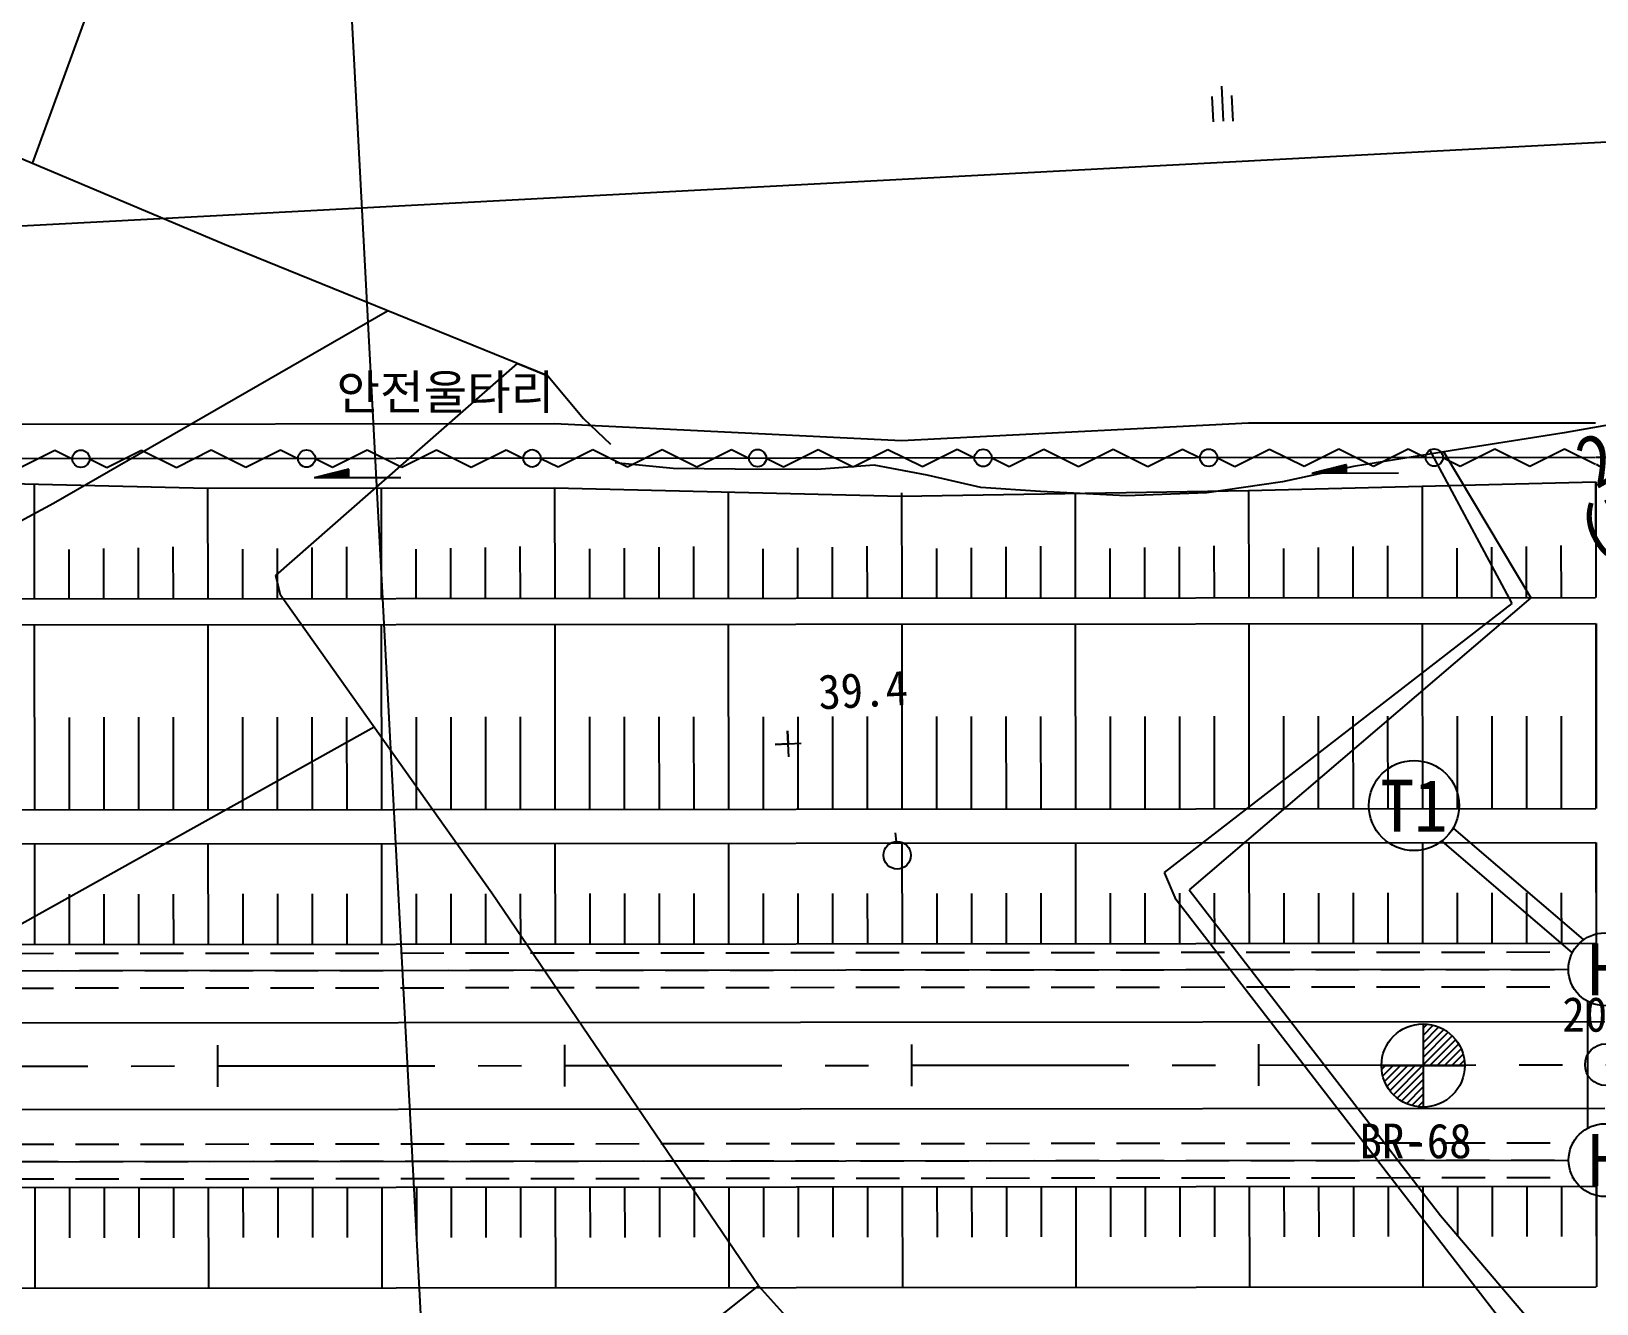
# Model space of a CAD drawing. Header units: millimetres. Extents: x 17638 to 18434, y 1103 to 1809.
# Drawn here: x 17986.9 to 18077.2, y 1476.5 to 1549.9 of the extents above; entities that cross this region are included whole.
import ezdxf
from ezdxf.enums import TextEntityAlignment as Align
from ezdxf.xclip import XClip

# ---------------------------------------------------------------- set-up
doc = ezdxf.new("R2010")
doc.units = ezdxf.units.MM
doc.header["$LTSCALE"] = 10
doc.header["$MEASUREMENT"] = 0
doc.header["$XCLIPFRAME"] = 2
doc.linetypes.add('CENTER', pattern=[2, 1.25, -0.25, 0.25, -0.25])
doc.linetypes.add('HIDDEN', pattern=[0.375, 0.25, -0.125])
for name, color, linetype in [('TN-CABL', 4, 'Continuous'), ('TN-MANH', 4, 'Continuous'), ('TT-WIRE-EQPM', 6, 'Continuous'), ('TZ-BASE', 253, 'Continuous'), ('TZ-CABL', 4, 'Continuous')]:
    doc.layers.add(name, color=color, linetype=linetype)
doc.styles.add('GR', font='GulimChe.ttf')
doc.styles.get("Standard").update_dxf_attribs({"font": 'GulimChe.ttf'})
doc.linetypes.add('ZIGZAG', pattern='A,0.0001,-0.2,[131,ltypeshp.shx,S=0.2,R=0,X=-0.2,Y=0],-0.4,[131,ltypeshp.shx,S=0.2,R=180,X=0.2,Y=0],-0.2', length=0.8001)

# ---------------------------------------------------------------- blocks, each defined once
blk = doc.blocks.new('JD-DGD7F')
at = {"layer": 'TZ-BASE', "style": 'GR'}
for s, p in [('(KPR298K044)', (199.371, 103.99)), ('286K200', (199.371, 108.309))]:
    blk.add_text(s, height=3, rotation=29.23871, dxfattribs=at).set_placement(p)
blk = doc.blocks.new('JD-SDJKSFJK3')
at = {"layer": 'TZ-BASE'}
for p, q in [((123.878, 132.792), (142.457, -217.068)), ((120.358, 82.433, 39.725), (109.298, 52.122, 39.725)), ((299.278, 58.627), (-0.038, 42.733)), ((177.288, 55.974, 40.208), (177.364, 54.529, 40.208)), ((177.844, 56.57, 40.208), (177.951, 54.56, 40.208)), ((178.516, 54.568, 40.208), (178.438, 56.035, 40.208)), ((120.394, 47.457, 39.725), (104.947, 53.951, 39.725)), ((139.024, 39.878, 39.725), (120.394, 47.457, 39.725)), ((110.521, 32.545, 39.388), (129.788, 43.635, 39.388)), ((123.337, 28.372, 39.935), (137.28, 40.585, 39.935)), ((137.28, 40.585, 39.935), (139.024, 39.878, 39.935)), ((139.024, 39.878, 39.935), (141.07, 37.414, 39.935)), ((141.07, 37.414, 39.935), (142.626, 35.945, 39.935)), ((203.032, 37.55, 39.872), (197.594, 36.596, 39.872)), ((197.594, 36.596, 39.872), (191.149, 35.57, 39.872)), ((108.611, 34.6), (110.61, 35.602)), ((110.61, 35.602), (111.611, 35.103)), ((113.611, 34.604), (115.61, 35.606)), ((115.61, 35.606), (117.611, 34.608)), ((117.611, 34.608), (119.61, 35.61)), ((119.61, 35.61), (121.611, 34.612)), ((121.611, 34.612), (123.61, 35.614)), ((123.61, 35.614), (124.611, 35.114)), ((126.611, 34.616), (128.61, 35.618)), ((128.61, 35.618), (130.611, 34.62)), ((130.611, 34.62), (132.61, 35.622)), ((132.61, 35.622), (134.611, 34.623)), ((134.611, 34.623), (136.61, 35.625)), ((136.61, 35.625), (137.611, 35.126)), ((139.611, 34.628), (141.61, 35.63)), ((141.61, 35.63), (143.611, 34.632)), ((143.611, 34.632), (145.61, 35.633)), ((145.61, 35.633), (147.611, 34.635)), ((147.611, 34.635), (149.61, 35.637)), ((149.61, 35.637), (150.611, 35.138)), ((152.611, 34.64), (154.61, 35.642)), ((154.61, 35.642), (156.611, 34.643)), ((156.611, 34.643), (158.61, 35.645)), ((158.61, 35.645), (160.611, 34.647)), ((160.611, 34.647), (162.61, 35.649)), ((162.61, 35.649), (163.611, 35.15)), ((165.611, 34.651), (167.61, 35.653)), ((167.61, 35.653), (169.611, 34.655)), ((169.611, 34.655), (171.61, 35.657)), ((171.61, 35.657), (173.611, 34.659)), ((173.611, 34.659), (175.61, 35.66)), ((175.61, 35.66), (176.61, 35.161)), ((178.611, 34.663), (180.61, 35.665)), ((180.61, 35.665), (182.611, 34.667)), ((182.611, 34.667), (184.61, 35.669)), ((184.61, 35.669), (186.611, 34.67)), ((191.149, 35.57, 39.872), (185.459, 34.65, 39.872)), ((186.611, 34.67), (188.61, 35.672)), ((188.61, 35.672), (189.61, 35.173)), ((194.597, 26.757, 39.935), (189.844, 35.659, 39.935)), ((190.661, 35.491, 39.872), (195.681, 27.082, 39.872)), ((191.611, 34.675), (193.61, 35.677)), ((193.61, 35.677), (195.611, 34.679)), ((195.611, 34.679), (197.61, 35.68)), ((197.61, 35.68), (199.405, 34.785)), ((230.443, 35.209), (199.437, 35.181)), ((199.405, 35.182), (60.411, 35.056)), ((112.611, 35.104), (113.611, 34.604)), ((127.554, 34.5), (125.554, 33.999)), ((125.611, 35.115), (126.611, 34.616)), ((127.554, 34.288), (126.706, 34.288)), ((127.554, 34.301), (126.756, 34.3)), ((127.554, 34.313), (126.806, 34.313)), ((127.554, 34.326), (126.856, 34.325)), ((127.554, 34.338), (126.906, 34.338)), ((127.554, 34.351), (126.956, 34.35)), ((127.554, 34.363), (127.006, 34.363)), ((127.554, 34.376), (127.056, 34.375)), ((127.554, 34.388), (127.106, 34.388)), ((127.554, 34.401), (127.156, 34.401)), ((127.554, 34.413), (127.206, 34.413)), ((127.554, 34.426), (127.256, 34.426)), ((127.554, 34.438), (127.306, 34.438)), ((127.554, 34.451), (127.356, 34.451)), ((127.554, 34.463), (127.406, 34.463)), ((127.554, 34.476), (127.456, 34.476)), ((127.554, 34.488), (127.506, 34.488)), ((127.554, 34), (127.554, 34.5)), ((138.611, 35.127), (139.611, 34.628)), ((146.239, 34.535, 39.872), (142.909, 34.86, 39.872)), ((149.813, 34.512, 39.872), (146.239, 34.535, 39.872)), ((154.523, 34.478, 39.872), (149.813, 34.512, 39.872)), ((151.611, 35.139), (152.611, 34.64)), ((157.836, 34.742, 39.872), (154.523, 34.478, 39.872)), ((160.88, 34.156, 39.872), (157.836, 34.742, 39.872)), ((164.611, 35.151), (165.611, 34.651)), ((177.61, 35.162), (178.611, 34.663)), ((185.459, 34.65, 39.872), (181.364, 33.776, 39.872)), ((185.06, 34.762), (183.06, 34.26)), ((185.06, 34.288), (183.162, 34.286)), ((185.06, 34.3), (183.212, 34.299)), ((185.06, 34.313), (183.262, 34.311)), ((185.06, 34.325), (183.312, 34.324)), ((185.06, 34.338), (183.362, 34.336)), ((185.06, 34.35), (183.412, 34.349)), ((185.06, 34.363), (183.462, 34.361)), ((185.06, 34.375), (183.512, 34.374)), ((185.06, 34.388), (183.562, 34.386)), ((185.06, 34.4), (183.612, 34.399)), ((185.06, 34.413), (183.662, 34.411)), ((185.06, 34.425), (183.712, 34.424)), ((185.06, 34.438), (183.762, 34.437)), ((185.06, 34.45), (183.812, 34.449)), ((185.06, 34.463), (183.862, 34.462)), ((185.06, 34.475), (183.912, 34.474)), ((185.06, 34.488), (183.962, 34.487)), ((185.06, 34.5), (184.012, 34.499)), ((185.06, 34.513), (184.062, 34.512)), ((185.06, 34.525), (184.112, 34.524)), ((185.06, 34.538), (184.162, 34.537)), ((185.06, 34.55), (184.212, 34.549)), ((185.06, 34.563), (184.262, 34.562)), ((185.06, 34.575), (184.312, 34.575)), ((185.06, 34.588), (184.362, 34.587)), ((185.06, 34.6), (184.412, 34.6)), ((185.06, 34.613), (184.462, 34.612)), ((185.06, 34.625), (184.512, 34.625)), ((185.06, 34.638), (184.562, 34.637)), ((185.06, 34.65), (184.612, 34.65)), ((185.06, 34.663), (184.662, 34.662)), ((185.06, 34.675), (184.712, 34.675)), ((185.06, 34.688), (184.762, 34.687)), ((185.06, 34.7), (184.812, 34.7)), ((185.06, 34.713), (184.862, 34.713)), ((185.06, 34.725), (184.912, 34.725)), ((185.06, 34.738), (184.962, 34.738)), ((185.06, 34.75), (185.012, 34.75)), ((185.06, 34.262), (185.06, 34.762)), ((190.61, 35.174), (191.611, 34.675)), ((199.437, 34.784), (199.643, 34.681)), ((99.412, 33.892), (119.413, 33.41)), ((109.412, 33.651), (109.418, 27.031)), ((119.413, 33.41), (139.413, 33.428)), ((119.413, 33.41), (119.418, 27.04)), ((127.554, 34.001), (125.557, 33.999)), ((127.554, 34.013), (125.607, 34.012)), ((127.554, 34.026), (125.657, 34.024)), ((127.554, 34.038), (125.707, 34.037)), ((127.554, 34.051), (125.757, 34.049)), ((127.554, 34.063), (125.807, 34.062)), ((127.554, 34.076), (125.857, 34.074)), ((127.554, 34.088), (125.907, 34.087)), ((127.554, 34.101), (125.957, 34.099)), ((127.554, 34.113), (126.007, 34.112)), ((127.554, 34.126), (126.057, 34.125)), ((127.554, 34.138), (126.107, 34.137)), ((127.554, 34.151), (126.157, 34.15)), ((127.554, 34.163), (126.206, 34.162)), ((127.554, 34.176), (126.256, 34.175)), ((127.554, 34.188), (126.306, 34.187)), ((127.554, 34.201), (126.356, 34.2)), ((127.554, 34.213), (126.406, 34.212)), ((127.554, 34.226), (126.456, 34.225)), ((127.554, 34.238), (126.506, 34.237)), ((127.554, 34.251), (126.556, 34.25)), ((127.554, 34.263), (126.606, 34.263)), ((127.554, 34.276), (126.656, 34.275)), ((130.554, 34.003), (127.554, 34)), ((129.413, 33.419), (129.418, 27.049)), ((139.413, 33.428), (159.413, 32.946)), ((139.413, 33.428), (139.418, 27.058)), ((163.969, 33.446, 39.872), (160.88, 34.156, 39.872)), ((167.423, 33.209, 39.872), (163.969, 33.446, 39.872)), ((181.364, 33.776, 39.872), (177.01, 33.147, 39.872)), ((179.413, 33.264), (199.412, 33.782)), ((185.06, 34.263), (183.062, 34.261)), ((185.06, 34.275), (183.112, 34.273)), ((188.06, 34.265), (185.06, 34.262)), ((189.413, 33.523), (189.418, 27.103)), ((199.412, 33.782), (199.418, 27.112)), ((199.427, 33.782), (199.433, 27.112)), ((103.318, 28.639, 39.388), (110.521, 32.545, 39.388)), ((149.413, 33.187), (149.418, 27.067)), ((159.413, 32.946), (179.413, 33.264)), ((159.413, 33.146), (159.418, 27.076)), ((172.348, 32.971, 39.872), (167.423, 33.209, 39.872)), ((169.413, 33.155), (169.418, 27.085)), ((177.01, 33.147, 39.872), (172.348, 32.971, 39.872)), ((179.413, 33.264), (179.418, 27.094)), ((111.416, 29.875), (111.418, 27.032)), ((113.416, 29.925), (113.418, 27.034)), ((115.416, 29.975), (115.418, 27.036)), ((117.416, 30.025), (117.418, 27.038)), ((121.416, 29.885), (121.418, 27.042)), ((123.416, 29.934), (123.418, 27.043)), ((125.416, 29.984), (125.418, 27.045)), ((127.416, 30.034), (127.418, 27.047)), ((131.416, 29.894), (131.418, 27.051)), ((133.416, 29.943), (133.418, 27.052)), ((135.416, 29.993), (135.418, 27.054)), ((137.416, 30.043), (137.418, 27.056)), ((141.416, 29.903), (141.418, 27.06)), ((143.416, 29.952), (143.418, 27.061)), ((145.416, 30.002), (145.418, 27.063)), ((147.416, 30.052), (147.418, 27.065)), ((151.416, 29.912), (151.418, 27.069)), ((153.416, 29.961), (153.418, 27.07)), ((155.416, 30.011), (155.418, 27.072)), ((157.416, 30.061), (157.418, 27.074)), ((161.416, 29.921), (161.418, 27.078)), ((163.416, 29.97), (163.418, 27.079)), ((165.416, 30.02), (165.418, 27.081)), ((167.416, 30.07), (167.418, 27.083)), ((171.416, 29.93), (171.418, 27.087)), ((173.416, 29.98), (173.418, 27.089)), ((175.416, 30.029), (175.418, 27.09)), ((177.416, 30.079), (177.418, 27.092)), ((181.416, 29.939), (181.418, 27.096)), ((183.416, 29.989), (183.418, 27.098)), ((185.416, 30.038), (185.418, 27.099)), ((187.416, 30.088), (187.418, 27.101)), ((191.416, 29.948), (191.418, 27.105)), ((193.416, 29.998), (193.418, 27.107)), ((195.416, 30.047), (195.418, 27.108)), ((197.416, 30.097), (197.418, 27.11)), ((123.621, 27.245, 39.935), (123.337, 28.372, 39.935)), ((-0.005, 26.932), (199.412, 27.112)), ((135.8, 10.064, 39.935), (123.621, 27.245, 39.935)), ((195.681, 27.082, 39.872), (175.984, 10.248, 39.872)), ((174.568, 11.259, 39.935), (194.597, 26.757, 39.935)), ((-0.003, 25.432), (199.414, 25.612)), ((109.42, 25.531), (109.429, 14.861)), ((119.42, 25.54), (119.429, 14.87)), ((129.42, 25.549), (129.429, 14.879)), ((139.42, 25.558), (139.429, 14.888)), ((149.42, 25.567), (149.429, 14.897)), ((159.42, 25.576), (159.429, 14.906)), ((169.42, 25.585), (169.429, 14.915)), ((179.42, 25.594), (179.429, 14.924)), ((189.42, 25.603), (189.429, 14.933)), ((199.42, 25.612), (199.429, 14.942)), ((199.435, 25.612), (199.444, 14.942)), ((111.425, 20.197), (111.429, 14.862)), ((113.425, 20.199), (113.429, 14.864)), ((115.425, 20.201), (115.429, 14.866)), ((117.425, 20.203), (117.429, 14.868)), ((121.425, 20.207), (121.429, 14.872)), ((123.425, 20.208), (123.429, 14.873)), ((125.425, 20.21), (125.429, 14.875)), ((127.425, 20.212), (127.429, 14.877)), ((131.425, 20.216), (131.429, 14.881)), ((133.425, 20.217), (133.429, 14.882)), ((135.425, 20.219), (135.429, 14.884)), ((137.425, 20.221), (137.429, 14.886)), ((141.425, 20.225), (141.429, 14.89)), ((143.425, 20.226), (143.429, 14.891)), ((145.425, 20.228), (145.429, 14.893)), ((147.425, 20.23), (147.429, 14.895)), ((151.425, 20.234), (151.429, 14.899)), ((153.425, 20.235), (153.429, 14.9)), ((155.425, 20.237), (155.429, 14.902)), ((157.425, 20.239), (157.429, 14.904)), ((161.425, 20.243), (161.429, 14.908)), ((163.425, 20.244), (163.429, 14.909)), ((165.425, 20.246), (165.429, 14.911)), ((167.425, 20.248), (167.429, 14.913)), ((171.425, 20.252), (171.429, 14.917)), ((173.425, 20.254), (173.429, 14.919)), ((175.425, 20.255), (175.429, 14.92)), ((177.425, 20.257), (177.429, 14.922)), ((181.425, 20.261), (181.429, 14.926)), ((183.425, 20.263), (183.429, 14.928)), ((185.425, 20.264), (185.429, 14.929)), ((187.425, 20.266), (187.429, 14.931)), ((191.425, 20.27), (191.429, 14.935)), ((193.425, 20.272), (193.429, 14.937)), ((195.425, 20.273), (195.429, 14.938)), ((197.425, 20.275), (197.429, 14.94)), ((129.02, 19.629, 39.83), (100.459, 3.712, 39.83)), ((152.834, 19.416, 39.37), (152.874, 18.667, 39.37)), ((152.914, 17.918, 39.37), (152.834, 19.416, 39.37)), ((152.125, 18.627, 39.37), (153.623, 18.706, 39.37)), ((152.874, 18.667, 39.37), (152.125, 18.627, 39.37)), ((0.006, 14.762), (199.423, 14.942)), ((0.008, 12.812), (199.425, 12.992)), ((109.431, 12.911), (109.436, 7.101)), ((119.431, 12.92), (119.436, 7.11)), ((129.431, 12.929), (129.436, 7.119)), ((139.431, 12.938), (139.436, 7.128)), ((149.431, 12.947), (149.436, 7.137)), ((159.113, 13.014, 39.367), (159.063, 13.532, 39.367)), ((159.431, 12.956), (159.436, 7.146)), ((169.431, 12.965), (169.436, 7.155)), ((179.431, 12.974), (179.436, 7.164)), ((189.431, 12.983), (189.436, 7.173)), ((199.431, 12.992), (199.436, 7.182)), ((199.446, 12.992), (199.451, 7.182)), ((175.244, 9.681, 39.935), (174.568, 11.259, 39.935)), ((111.434, 10.007), (111.436, 7.102)), ((113.434, 10.009), (113.436, 7.104)), ((115.434, 10.011), (115.436, 7.106)), ((117.434, 10.013), (117.436, 7.108)), ((121.434, 10.017), (121.436, 7.112)), ((123.434, 10.018), (123.436, 7.113)), ((125.434, 10.02), (125.436, 7.115)), ((127.434, 10.022), (127.436, 7.117)), ((131.434, 10.026), (131.436, 7.121)), ((133.434, 10.027), (133.436, 7.122)), ((135.434, 10.029), (135.436, 7.124)), ((151.163, -12.575, 39.935), (135.8, 10.064, 39.935)), ((137.434, 10.031), (137.436, 7.126)), ((141.434, 10.035), (141.436, 7.13)), ((143.434, 10.036), (143.436, 7.131)), ((145.434, 10.038), (145.436, 7.133)), ((147.434, 10.04), (147.436, 7.135)), ((151.434, 10.044), (151.436, 7.139)), ((153.434, 10.045), (153.436, 7.14)), ((155.434, 10.047), (155.436, 7.142)), ((157.434, 10.049), (157.436, 7.144)), ((161.434, 10.053), (161.436, 7.148)), ((163.434, 10.054), (163.436, 7.149)), ((165.434, 10.056), (165.436, 7.151)), ((167.434, 10.058), (167.436, 7.153)), ((171.434, 10.062), (171.436, 7.157)), ((173.434, 10.064), (173.436, 7.159)), ((175.434, 10.065), (175.436, 7.16)), ((175.984, 10.248, 39.872), (190.479, -8.506, 39.872)), ((177.434, 10.067), (177.436, 7.162)), ((181.434, 10.071), (181.436, 7.166)), ((183.434, 10.073), (183.436, 7.168)), ((185.434, 10.074), (185.436, 7.169)), ((187.434, 10.076), (187.436, 7.171)), ((191.434, 10.08), (191.436, 7.175)), ((193.434, 10.082), (193.436, 7.177)), ((195.434, 10.083), (195.436, 7.178)), ((197.434, 10.085), (197.436, 7.18)), ((196.55, -17.917, 39.935), (175.244, 9.681, 39.935)), ((0.013, 7.002), (199.43, 7.182)), ((-0.055, 2.5), (199.938, 2.676)), ((189.466, 2.529), (189.471, -2.271)), ((189.466, 2.288), (189.696, 2.518)), ((189.467, 1.864), (190.057, 2.456)), ((189.467, 1.44), (190.376, 2.351)), ((189.467, 1.015), (190.661, 2.212)), ((189.468, 0.591), (190.917, 2.043)), ((189.468, 0.167), (191.145, 1.847)), ((120.001, -1.094), (119.999, 1.306)), ((140.001, -1.077), (139.999, 1.323)), ((160.001, -1.059), (159.999, 1.341)), ((180.001, -1.041), (179.999, 1.359)), ((189.855, 0.13), (191.346, 1.624)), ((190.279, 0.13), (191.52, 1.374)), ((190.703, 0.13), (191.666, 1.095)), ((187.068, 0.127), (191.868, 0.132)), ((187.08, -0.103), (187.309, 0.127)), ((187.143, -0.464), (187.734, 0.127)), ((187.249, -0.783), (188.158, 0.128)), ((187.388, -1.068), (188.582, 0.128)), ((187.558, -1.323), (189.006, 0.129)), ((187.754, -1.551), (189.431, 0.129)), ((191.128, 0.131), (191.778, 0.782)), ((191.552, 0.131), (191.85, 0.429)), ((187.978, -1.752), (189.469, -0.257)), ((188.228, -1.925), (189.469, -0.682)), ((188.507, -2.07), (189.47, -1.106)), ((188.82, -2.182), (189.47, -1.53)), ((-0.051, -2.5), (199.943, -2.324)), ((189.173, -2.253), (189.471, -1.954)), ((0.025, -6.998), (199.443, -6.818)), ((109.449, -6.899), (109.454, -12.709)), ((111.449, -6.897), (111.452, -9.802)), ((113.449, -6.896), (113.452, -9.801)), ((115.449, -6.894), (115.452, -9.799)), ((117.449, -6.892), (117.452, -9.797)), ((119.449, -6.89), (119.454, -12.7)), ((121.449, -6.888), (121.452, -9.793)), ((123.449, -6.887), (123.452, -9.792)), ((125.449, -6.885), (125.452, -9.79)), ((127.449, -6.883), (127.452, -9.788)), ((129.449, -6.881), (129.454, -12.691)), ((131.449, -6.879), (131.452, -9.784)), ((133.449, -6.878), (133.452, -9.783)), ((135.449, -6.876), (135.452, -9.781)), ((137.449, -6.874), (137.452, -9.779)), ((139.449, -6.872), (139.454, -12.682)), ((141.449, -6.87), (141.452, -9.775)), ((143.449, -6.869), (143.452, -9.774)), ((145.449, -6.867), (145.452, -9.772)), ((147.449, -6.865), (147.452, -9.77)), ((149.449, -6.863), (149.454, -12.673)), ((151.449, -6.861), (151.452, -9.766)), ((153.449, -6.86), (153.452, -9.765)), ((155.449, -6.858), (155.452, -9.763)), ((157.449, -6.856), (157.452, -9.761)), ((159.449, -6.854), (159.454, -12.664)), ((161.449, -6.852), (161.452, -9.757)), ((163.449, -6.851), (163.452, -9.756)), ((165.449, -6.849), (165.452, -9.754)), ((167.449, -6.847), (167.452, -9.752)), ((169.449, -6.845), (169.454, -12.655)), ((171.449, -6.843), (171.452, -9.748)), ((173.449, -6.841), (173.452, -9.746)), ((175.449, -6.84), (175.452, -9.745)), ((177.449, -6.838), (177.452, -9.743)), ((179.449, -6.836), (179.454, -12.646)), ((181.449, -6.834), (181.452, -9.739)), ((183.449, -6.832), (183.452, -9.737)), ((185.449, -6.831), (185.452, -9.736)), ((187.449, -6.829), (187.452, -9.734)), ((189.449, -6.827), (189.454, -12.637)), ((191.449, -6.825), (191.452, -9.73)), ((193.449, -6.823), (193.452, -9.728)), ((195.449, -6.822), (195.452, -9.727)), ((197.449, -6.82), (197.452, -9.725)), ((199.449, -6.818), (199.454, -12.628)), ((199.464, -6.818), (199.469, -12.628)), ((190.479, -8.506, 39.872), (204.618, -25.127, 39.872)), ((0.03, -12.808), (199.448, -12.628)), ((143.928, -18.29, 39.767), (151.163, -12.575, 39.767)), ((151.163, -12.575, 39.767), (155.721, -17.616, 39.767))]:
    blk.add_line(p, q, dxfattribs=at)
at = {"layer": 'TZ-BASE', "ltscale": 10}
for p, q in [((59.409, 37.056), (139.409, 37.128)), ((139.409, 37.128), (159.41, 36.146)), ((159.41, 36.146), (179.409, 37.164)), ((179.409, 37.164), (199.403, 37.182))]:
    blk.add_line(p, q, dxfattribs=at)
at = {"layer": 'TZ-BASE', "linetype": 'CENTER'}
blk.add_lwpolyline([(0, 0), (201.2, 0.177), (300, 0.264)], dxfattribs=at)
at = {"layer": 'TZ-BASE'}
for centre, radius in [((112.111, 35.103), 0.5), ((125.111, 35.115), 0.5), ((138.111, 35.127), 0.5), ((151.111, 35.138), 0.5), ((164.111, 35.15), 0.5), ((177.11, 35.162), 0.5), ((190.11, 35.174), 0.5), ((159.154, 12.246, 39.367), 0.791), ((189.468, 0.129), 2.4), ((200, 0.176), 1.2)]:
    blk.add_circle(centre, radius, dxfattribs=at)
blk.add_text('안전울타리', height=2, rotation=0.05177, dxfattribs=at).set_placement((133.116, 38.962), align=Align.MIDDLE)
for s, rotation, p in [('39.4', 3.03981, (154.657, 20.65, 36.891)), ('200', 0.05051, (197.496, 2.078)), ('BR-68', 359.99909, (185.804, -5.214))]:
    blk.add_text(s, height=2, rotation=rotation, dxfattribs=at).set_placement(p)

msp = doc.modelspace()

# ---------------------------------------------------------------- linework, layer by layer
at = {"layer": 'TN-CABL', "linetype": 'ZIGZAG', "ltscale": 0.5}
for points in [[(17929.719, 1495.682), (18075.53, 1495.81)], [(17929.729, 1484.682), (18075.54, 1484.81)]]:
    msp.add_lwpolyline(points, dxfattribs=at)
at = {"layer": 'TN-MANH'}
for centre in [(18077.63, 1495.812), (18077.64, 1484.812)]:
    msp.add_circle(centre, 2.1, dxfattribs=at)
at = {"layer": 'TT-WIRE-EQPM'}
msp.add_circle((18066.632, 1505.25), 2.6, dxfattribs=at)
at = {"layer": 'TZ-CABL', "linetype": 'ByBlock'}
for p, q in [((18075.756, 1496.761), (18068.28, 1503.177)), ((18076.408, 1497.52), (18068.931, 1503.936))]:
    msp.add_line(p, q, dxfattribs=at)
at = {"layer": 'TZ-CABL', "linetype": 'HIDDEN'}
for points in [[(17929.465, 1496.681), (18075.782, 1496.81)], [(17929.719, 1495.682), (18075.53, 1495.81)], [(17929.467, 1494.681), (18075.784, 1494.81)], [(17929.475, 1485.681), (18075.792, 1485.81)], [(17929.729, 1484.682), (18075.54, 1484.81)], [(17929.477, 1483.681), (18075.794, 1483.81)]]:
    msp.add_lwpolyline(points, dxfattribs=at)
at = {"layer": 'TZ-CABL'}
msp.add_lwpolyline([(18076.632, 1493.965), (18076.638, 1486.658)], dxfattribs=at)

# ---------------------------------------------------------------- block references
at = {"layer": 'TZ-BASE'}
ref = msp.add_blockref('JD-SDJKSFJK3', (17877.685, 1490.136), dxfattribs=at)
XClip(ref).set_block_clipping_path([(-0.0661112123, 74.999970862), (299.9337722053, 75.2644158343), (300.0659946915, -74.7355260164), (0.0661112122, -74.999970862)])
msp.add_blockref('JD-DGD7F', (17877.751, 1415.136), dxfattribs=at)

# ---------------------------------------------------------------- texts
at = {"layer": 'TN-MANH', "linetype": 'ByBlock'}
for p in [(18077.63, 1495.812), (18077.64, 1484.812)]:
    msp.add_text('H', height=3, rotation=360, dxfattribs=at).set_placement(p, align=Align.MIDDLE)
at = {"layer": 'TT-WIRE-EQPM'}
msp.add_text('T1', height=3, rotation=360, dxfattribs=at).set_placement((18066.632, 1505.25), align=Align.MIDDLE)

doc.saveas('drawing.dxf')
